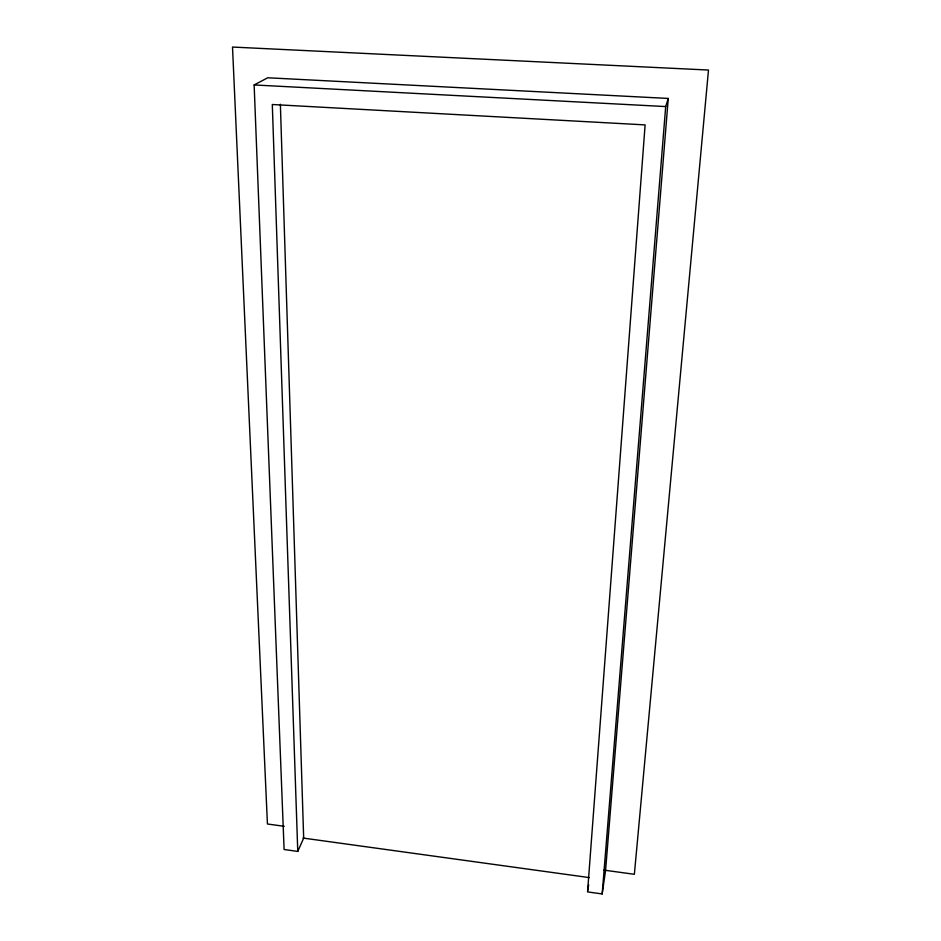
<?xml version="1.0" encoding="UTF-8"?>
<svg xmlns="http://www.w3.org/2000/svg" width="941" height="941" viewBox="0 0 941 941"><rect width="100%" height="100%" fill="white"/><g stroke="black" fill="none" stroke-linecap="round" stroke-linejoin="round"><path stroke-width="1.41" d="M297.768 851.417L272.302 104.51L645.114 124.894L587.549 891.903L602.181 893.95L665.699 106.568L668.263 98.44L267.75 77.774L254.141 84.949L284.1 849.5L297.768 851.417L303.672 838.149L280.371 104.251M668.263 98.44L605.581 870.343L602.181 893.95M587.772 890.48L588.666 884.787M254.141 84.949L665.699 106.568M284.264 826.304L267.432 823.998L232.509 47.05L708.491 70.046L634.363 874.295L603.875 870.107M302.967 838.043L589.384 877.612"/></g></svg>
